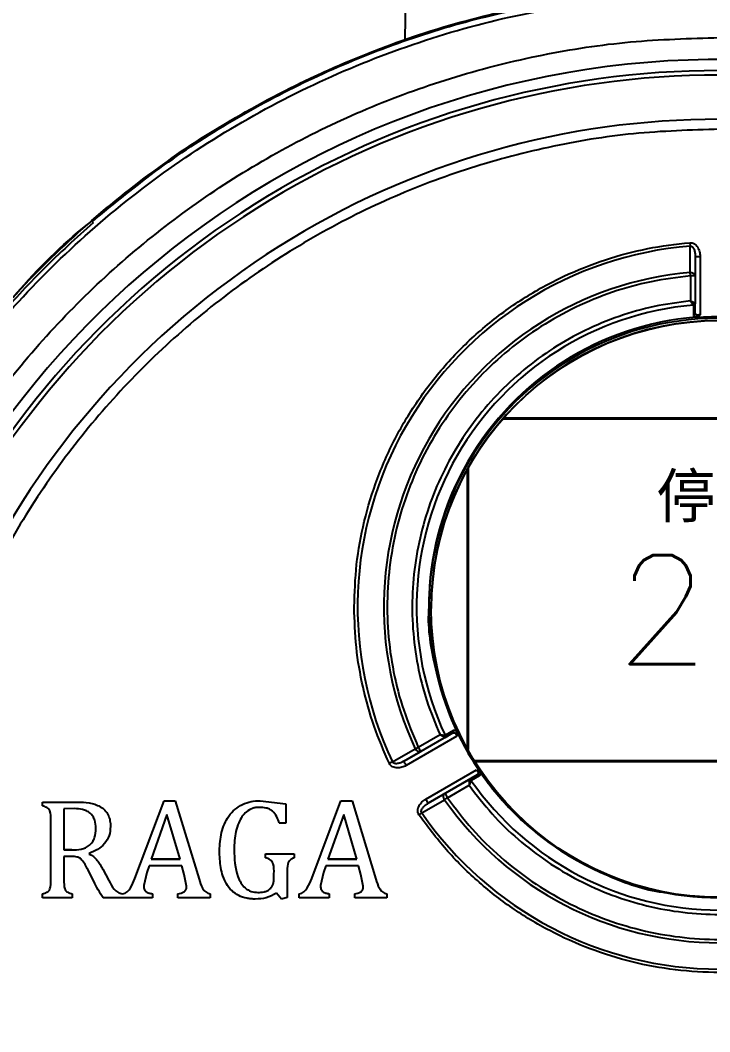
# Model space of a CAD drawing. Header units: millimetres. Extents: x 5659 to 7608, y 3628 to 5007.
# Drawn here: x 6168.6 to 6239.8, y 4759.1 to 4863.5 of the extents above; entities that cross this region are included whole.
import ezdxf

# ---------------------------------------------------------------- set-up
doc = ezdxf.new("R2010")
doc.units = ezdxf.units.MM
doc.layers.add('标注', color=3, linetype='Continuous', lineweight=13)
doc.layers.add('粗实线', color=7, linetype='Continuous', lineweight=40)
doc.styles.add('01', font='txt.shx')

msp = doc.modelspace()

# ---------------------------------------------------------------- linework, layer by layer
at = {"color": 7, "linetype": 'Continuous', "lineweight": 25}
for p, q in [((6208.602, 4882.819), (6208.276, 4861.451)), ((6176.002, 4842.704), (6176.114, 4842.592)), ((6237.699, 4840.537), (6237.728, 4840.184)), ((6237.725, 4837.467), (6237.728, 4840.184)), ((6238.256, 4839.122), (6238.256, 4837.115)), ((6238.756, 4839.122), (6238.756, 4833.087)), ((6237.756, 4837.115), (6237.725, 4837.467)), ((6237.756, 4837.115), (6237.756, 4834.529)), ((6238.256, 4837.115), (6238.256, 4834.224)), ((6238.072, 4834.043), (6238.072, 4833.107)), ((6238.256, 4833.288), (6238.256, 4834.224)), ((6238.283, 4832.852), (6240.756, 4832.954)), ((6211.006, 4802.78), (6211.006, 4802.78)), ((6213.301, 4790.201), (6212.49, 4789.734)), ((6216.101, 4785.863), (6213.627, 4790.147)), ((6208.183, 4787.034), (6213.236, 4789.952)), ((6213.66, 4789.619), (6208.433, 4786.601)), ((6211.911, 4789.764), (6209.672, 4788.471)), ((6212.426, 4789.484), (6209.922, 4788.038)), ((6212.423, 4789.483), (6212.451, 4789.502)), ((6212.426, 4789.484), (6213.236, 4789.952)), ((6213.262, 4789.97), (6213.27, 4789.967)), ((6206.999, 4786.961), (6209.351, 4788.322)), ((6208.183, 4787.034), (6209.922, 4788.038)), ((6208.183, 4787.034), (6207.852, 4786.878)), ((6210.433, 4783.137), (6215.66, 4786.155)), ((6215.736, 4785.622), (6210.683, 4782.704)), ((6212.422, 4783.708), (6214.926, 4785.154)), ((6215.736, 4785.622), (6214.926, 4785.154)), ((6215.174, 4785.084), (6215.985, 4785.553)), ((6212.672, 4783.275), (6214.911, 4784.568)), ((6170.877, 4782.421), (6170.877, 4782.832)), ((6170.877, 4782.832), (6174.489, 4782.832)), ((6170.877, 4782.832), (6174.489, 4782.832)), ((6170.877, 4782.832), (6170.877, 4782.832)), ((6174.489, 4782.832), (6174.489, 4782.832)), ((6180.421, 4774.939), (6183.439, 4782.969)), ((6180.421, 4774.939), (6183.439, 4782.969)), ((6183.439, 4782.969), (6184.584, 4782.969)), ((6183.439, 4782.969), (6183.439, 4782.969)), ((6183.439, 4782.969), (6184.584, 4782.969)), ((6184.584, 4782.969), (6187.045, 4774.881)), ((6184.584, 4782.969), (6184.584, 4782.969)), ((6184.584, 4782.969), (6187.045, 4774.881)), ((6193.333, 4782.969), (6196.008, 4782.629)), ((6193.333, 4782.969), (6193.333, 4782.969)), ((6198.669, 4774.939), (6201.687, 4782.969)), ((6198.669, 4774.939), (6201.687, 4782.969)), ((6201.687, 4782.969), (6202.832, 4782.969)), ((6201.687, 4782.969), (6201.687, 4782.969)), ((6201.687, 4782.969), (6202.832, 4782.969)), ((6202.832, 4782.969), (6205.293, 4774.881)), ((6202.832, 4782.969), (6202.832, 4782.969)), ((6202.832, 4782.969), (6205.293, 4774.881)), ((6210.028, 4781.716), (6212.382, 4783.072)), ((6210.683, 4782.704), (6212.422, 4783.708)), ((6174.153, 4782.146), (6173.096, 4782.118)), ((6173.096, 4782.118), (6173.096, 4777.893)), ((6196.008, 4782.629), (6196.008, 4780.637)), ((6196.008, 4782.629), (6196.008, 4782.629)), ((6171.724, 4774.802), (6171.724, 4780.984)), ((6183.722, 4781.55), (6182.091, 4776.933)), ((6185.081, 4776.933), (6183.722, 4781.55)), ((6196.008, 4780.637), (6195.322, 4780.637)), ((6201.97, 4781.55), (6200.339, 4776.933)), ((6203.329, 4776.933), (6201.97, 4781.55)), ((6177.898, 4780.303), (6177.898, 4780.303)), ((6173.096, 4777.893), (6173.912, 4777.893)), ((6173.096, 4777.893), (6173.096, 4777.893)), ((6173.912, 4777.893), (6173.096, 4777.893)), ((6173.912, 4777.893), (6173.912, 4777.893)), ((6175.687, 4777.526), (6175.687, 4777.462)), ((6189.148, 4777.824), (6189.148, 4777.824)), ((6190.657, 4777.925), (6190.657, 4777.925)), ((6193.892, 4777.07), (6193.892, 4777.481)), ((6193.892, 4777.481), (6196.855, 4777.481)), ((6193.892, 4777.481), (6196.855, 4777.481)), ((6193.892, 4777.481), (6193.892, 4777.481)), ((6196.855, 4777.481), (6196.855, 4777.07)), ((6196.855, 4777.481), (6196.855, 4777.481)), ((6173.887, 4777.207), (6173.096, 4777.207)), ((6173.096, 4777.207), (6173.096, 4774.806)), ((6182.091, 4776.933), (6185.081, 4776.933)), ((6185.081, 4776.933), (6182.091, 4776.933)), ((6200.339, 4776.933), (6203.329, 4776.933)), ((6203.329, 4776.933), (6200.339, 4776.933)), ((6176.166, 4774.66), (6175.555, 4775.859)), ((6177.096, 4775.906), (6177.726, 4774.725)), ((6177.096, 4775.906), (6177.096, 4775.906)), ((6177.096, 4775.906), (6177.726, 4774.725)), ((6181.641, 4775.569), (6181.326, 4774.212)), ((6181.883, 4776.247), (6181.641, 4775.569)), ((6185.251, 4776.247), (6181.883, 4776.247)), ((6185.504, 4775.346), (6185.251, 4776.247)), ((6194.773, 4775.007), (6194.773, 4775.436)), ((6196.145, 4775.488), (6196.145, 4772.969)), ((6199.888, 4775.569), (6199.573, 4774.212)), ((6200.131, 4776.247), (6199.888, 4775.569)), ((6203.499, 4776.247), (6200.131, 4776.247)), ((6203.751, 4775.346), (6203.499, 4776.247)), ((6171.724, 4774.802), (6171.724, 4774.802)), ((6177.726, 4774.725), (6177.726, 4774.725)), ((6180.421, 4774.939), (6180.421, 4774.939)), ((6185.744, 4774.139), (6185.504, 4775.346)), ((6187.045, 4774.881), (6187.045, 4774.881)), ((6198.669, 4774.939), (6198.669, 4774.939)), ((6203.992, 4774.139), (6203.751, 4775.346)), ((6205.293, 4774.881), (6205.293, 4774.881)), ((6170.877, 4772.954), (6170.877, 4773.365)), ((6170.877, 4773.365), (6170.877, 4773.365)), ((6173.942, 4773.365), (6173.942, 4772.954)), ((6179.142, 4773.364), (6179.142, 4773.364)), ((6182.222, 4773.365), (6182.222, 4772.954)), ((6184.854, 4772.954), (6184.854, 4773.365)), ((6188.188, 4773.365), (6188.188, 4772.954)), ((6188.188, 4773.365), (6188.188, 4773.365)), ((6195.564, 4772.817), (6195.02, 4773.43)), ((6197.38, 4772.954), (6197.38, 4773.365)), ((6197.38, 4773.365), (6197.38, 4773.365)), ((6200.469, 4773.365), (6200.469, 4772.954)), ((6203.102, 4772.954), (6203.102, 4773.365)), ((6206.435, 4773.365), (6206.435, 4772.954)), ((6206.435, 4773.365), (6206.435, 4773.365)), ((6173.942, 4772.954), (6170.877, 4772.954)), ((6182.222, 4772.954), (6177.139, 4772.937)), ((6188.188, 4772.954), (6184.854, 4772.954)), ((6196.145, 4772.969), (6195.564, 4772.817)), ((6200.469, 4772.954), (6197.38, 4772.954)), ((6206.435, 4772.954), (6203.102, 4772.954))]:
    msp.add_line(p, q, dxfattribs=at)
at = {"color": 7, "linetype": 'Continuous', "lineweight": 25, "flags": 128}
for points in [[(6238.256, 4839.122), (6238.266, 4839.122), (6238.294, 4839.122), (6238.341, 4839.122), (6238.403, 4839.122), (6238.479, 4839.122), (6238.565, 4839.122), (6238.659, 4839.122), (6238.756, 4839.122)], [(6238.256, 4837.115), (6238.247, 4837.115), (6238.218, 4837.115), (6238.172, 4837.115), (6238.11, 4837.115), (6238.034, 4837.115), (6237.948, 4837.115), (6237.854, 4837.115), (6237.756, 4837.115)], [(6209.351, 4788.322), (6209.384, 4788.337), (6209.42, 4788.354), (6209.458, 4788.372), (6209.498, 4788.39), (6209.54, 4788.41), (6209.583, 4788.43), (6209.627, 4788.45), (6209.672, 4788.471)], [(6209.672, 4788.471), (6209.72, 4788.387), (6209.767, 4788.305), (6209.811, 4788.231), (6209.848, 4788.165), (6209.88, 4788.111), (6209.903, 4788.071), (6209.917, 4788.046), (6209.922, 4788.038)], [(6206.999, 4786.961), (6206.967, 4786.946), (6206.931, 4786.929), (6206.893, 4786.911), (6206.853, 4786.892), (6206.811, 4786.872), (6206.768, 4786.852), (6206.724, 4786.831), (6206.68, 4786.81)], [(6208.433, 4786.601), (6208.385, 4786.686), (6208.338, 4786.767), (6208.294, 4786.842), (6208.257, 4786.908), (6208.225, 4786.962), (6208.202, 4787.002), (6208.188, 4787.026), (6208.183, 4787.034)], [(6210.683, 4782.704), (6210.679, 4782.713), (6210.664, 4782.737), (6210.641, 4782.777), (6210.61, 4782.831), (6210.572, 4782.897), (6210.529, 4782.972), (6210.482, 4783.053), (6210.433, 4783.137)], [(6212.672, 4783.275), (6212.632, 4783.247), (6212.592, 4783.219), (6212.553, 4783.192), (6212.515, 4783.165), (6212.479, 4783.14), (6212.444, 4783.116), (6212.412, 4783.093), (6212.382, 4783.072)], [(6212.422, 4783.708), (6212.426, 4783.7), (6212.441, 4783.675), (6212.464, 4783.635), (6212.495, 4783.581), (6212.533, 4783.516), (6212.576, 4783.441), (6212.623, 4783.359), (6212.672, 4783.275)], [(6209.737, 4781.515), (6209.778, 4781.542), (6209.817, 4781.57), (6209.857, 4781.597), (6209.895, 4781.623), (6209.931, 4781.649), (6209.966, 4781.673), (6209.998, 4781.695), (6210.028, 4781.716)]]:
    msp.add_lwpolyline(points, dxfattribs=at)
at = {"color": 7, "linetype": 'Continuous', "lineweight": 25}
msp.add_circle((6240.756, 4802.749), 29.75, dxfattribs=at)
for centre, radius, start, end in [((6240.756, 4767.954), 91.48, 295.79271, 180), ((6240.756, 4767.954), 90.341, 353.64897, 186.35103), ((6240.756, 4767.954), 89.875, 353.64897, 186.35103), ((6240.756, 4767.954), 85.319, 353.33017, 186.66983), ((6240.756, 4802.954), 37.354, 94.65071, 205.34929), ((6240.756, 4802.954), 34.646, 95.01875, 204.98125), ((6240.756, 4802.954), 31.264, 94.97704, 205.02296), ((6237.984, 4834.321), 0.229, 285.08159, 349.89545), ((6238.067, 4834.233), 0.19, 271.48934, 357.31235), ((6240.756, 4802.954), 30, 94.72923, 205.27077), ((6238.067, 4833.297), 0.189, 271.61717, 357.31776), ((6240.756, 4802.749), 30, 357.22072, 180), ((6240.756, 4802.749), 29.75, 0, 179.93876), ((6213.134, 4790.111), 0.189, 302.68007, 28.38309), ((6212.206, 4789.671), 0.229, 310.10459, 14.91837), ((6212.323, 4789.643), 0.19, 302.68761, 28.51079), ((6240.756, 4802.954), 30, 214.72923, 325.27077), ((6214.978, 4784.87), 0.229, 45.08176, 109.89528), ((6215.013, 4784.985), 0.19, 31.48925, 117.3121), ((6240.756, 4802.954), 31.264, 214.97704, 325.02296), ((6215.823, 4785.453), 0.189, 31.61702, 117.31857), ((6240.756, 4802.954), 34.646, 215.01875, 324.98125), ((6240.756, 4802.954), 37.354, 214.65071, 325.34929), ((6240.756, 4767.954), 91.48, 180, 290.22656)]:
    msp.add_arc(centre, radius, start, end, dxfattribs=at)
for points in [[(6143.083, 4778.744), (6143.607, 4782.396), (6144.655, 4789.699), (6147.775, 4800.342), (6151.982, 4810.585), (6157.338, 4820.286), (6163.743, 4829.325), (6171.124, 4837.587), (6179.386, 4844.968), (6188.425, 4851.373), (6198.126, 4856.728), (6208.369, 4860.936), (6219.012, 4864.056), (6226.315, 4865.104), (6229.967, 4865.628)], [(6143.285, 4785.287), (6143.972, 4788.581), (6145.344, 4795.17), (6148.665, 4804.722), (6152.869, 4813.905), (6158.005, 4822.608), (6163.994, 4830.745), (6170.782, 4838.229), (6178.295, 4844.985), (6186.457, 4850.939), (6195.182, 4856.038), (6204.383, 4860.202), (6213.95, 4863.482), (6220.544, 4864.827), (6223.841, 4865.499)], [(6176.002, 4842.704), (6178.299, 4844.591), (6182.892, 4848.365), (6190.393, 4853.211), (6198.264, 4857.411), (6206.492, 4860.858), (6214.987, 4863.611), (6220.815, 4864.787), (6223.728, 4865.374)], [(6147.016, 4767.955), (6147.103, 4771.022), (6147.277, 4777.158), (6148.68, 4786.272), (6150.905, 4795.21), (6154.013, 4803.885), (6157.952, 4812.215), (6162.689, 4820.118), (6168.177, 4827.519), (6174.365, 4834.346), (6181.192, 4840.533), (6188.593, 4846.022), (6196.496, 4850.759), (6204.826, 4854.698), (6213.501, 4857.806), (6222.439, 4860.031), (6231.553, 4861.434), (6237.689, 4861.608), (6240.756, 4861.695)], [(6240.756, 4852.24), (6237.794, 4852.15), (6231.868, 4851.969), (6223.079, 4850.514), (6214.486, 4848.209), (6206.185, 4844.995), (6198.268, 4840.929), (6190.823, 4836.051), (6183.933, 4830.417), (6177.674, 4824.089), (6172.116, 4817.138), (6167.32, 4809.64), (6163.34, 4801.679), (6160.221, 4793.343), (6157.993, 4784.725), (6156.701, 4775.922), (6156.277, 4767.023), (6156.786, 4761.117), (6157.04, 4758.164)], [(6176.114, 4842.592), (6174.358, 4841.016), (6170.847, 4837.864), (6167.695, 4834.353), (6166.119, 4832.597)], [(6237.756, 4837.115), (6236.395, 4836.948), (6233.671, 4836.613), (6229.699, 4835.496), (6225.883, 4833.947), (6222.282, 4831.942), (6218.946, 4829.524), (6215.923, 4826.723), (6213.257, 4823.58), (6210.987, 4820.141), (6209.144, 4816.456), (6207.755, 4812.576), (6206.841, 4808.557), (6206.414, 4804.459), (6206.479, 4800.338), (6207.045, 4796.258), (6208.064, 4792.26), (6209.136, 4789.734), (6209.672, 4788.471)], [(6237.756, 4834.529), (6236.507, 4834.367), (6234.009, 4834.042), (6230.369, 4832.996), (6226.873, 4831.556), (6223.574, 4829.703), (6220.519, 4827.473), (6217.75, 4824.896), (6215.306, 4822.008), (6213.223, 4818.85), (6211.53, 4815.467), (6210.251, 4811.907), (6209.403, 4808.22), (6209, 4804.459), (6209.044, 4800.676), (6209.545, 4796.928), (6210.459, 4793.252), (6211.427, 4790.927), (6211.911, 4789.764)], [(6238.756, 4833.087), (6238.699, 4833.082), (6238.585, 4833.071), (6238.49, 4833.06), (6238.442, 4833.055)], [(6213.531, 4789.907), (6213.55, 4789.863), (6213.588, 4789.776), (6213.636, 4789.671), (6213.66, 4789.619)], [(6215.66, 4786.155), (6215.693, 4786.108), (6215.76, 4786.014), (6215.817, 4785.937), (6215.845, 4785.899)], [(6214.911, 4784.568), (6215.676, 4783.567), (6217.206, 4781.566), (6219.933, 4778.937), (6222.927, 4776.629), (6226.182, 4774.699), (6229.641, 4773.168), (6233.257, 4772.058), (6236.98, 4771.386), (6240.756, 4771.161), (6244.533, 4771.386), (6248.255, 4772.058), (6251.872, 4773.168), (6255.331, 4774.699), (6258.585, 4776.629), (6261.58, 4778.937), (6264.306, 4781.566), (6265.836, 4783.567), (6266.601, 4784.568)], [(6212.672, 4783.275), (6213.497, 4782.179), (6215.149, 4779.988), (6218.102, 4777.107), (6221.352, 4774.577), (6224.889, 4772.46), (6228.652, 4770.78), (6232.589, 4769.563), (6236.643, 4768.826), (6240.756, 4768.579), (6244.87, 4768.826), (6248.924, 4769.563), (6252.861, 4770.78), (6256.624, 4772.46), (6260.16, 4774.577), (6263.41, 4777.107), (6266.364, 4779.988), (6268.015, 4782.179), (6268.841, 4783.275)], [(6271.775, 4781.515), (6270.869, 4780.296), (6269.056, 4777.859), (6265.803, 4774.653), (6262.218, 4771.837), (6258.312, 4769.479), (6254.152, 4767.608), (6249.797, 4766.252), (6245.31, 4765.43), (6240.756, 4765.155), (6236.203, 4765.43), (6231.716, 4766.252), (6227.361, 4767.608), (6223.201, 4769.479), (6219.295, 4771.837), (6215.71, 4774.653), (6212.457, 4777.859), (6210.644, 4780.296), (6209.737, 4781.515)], [(6240.756, 4674.214), (6237.689, 4674.301), (6231.553, 4674.475), (6222.439, 4675.878), (6213.501, 4678.104), (6204.826, 4681.211), (6196.496, 4685.15), (6188.593, 4689.887), (6181.192, 4695.376), (6174.365, 4701.564), (6168.177, 4708.391), (6162.689, 4715.792), (6157.952, 4723.695), (6154.013, 4732.024), (6150.905, 4740.699), (6148.68, 4749.637), (6147.277, 4758.752), (6147.103, 4764.887), (6147.016, 4767.955)]]:
    msp.add_open_spline(points, degree=3, dxfattribs=at)
for points, knots in [([(6179.448, 4845.529), (6180.717, 4846.563), (6184.457, 4849.611), (6191.184, 4853.786), (6199.357, 4858.045), (6207.586, 4861.356), (6215.721, 4863.891), (6221.173, 4864.971), (6223.841, 4865.499)], [0, 0, 0, 0, 0.0997459, 0.2940675, 0.4812543, 0.6613057, 0.8342211, 1, 1, 1, 1]), ([(6166.021, 4832.695), (6166.728, 4833.56), (6169.6, 4837.072), (6173.01, 4840.447), (6175.872, 4842.701), (6176.047, 4842.838)], [0, 0, 0, 0, 0.2347886, 0.9533514, 1, 1, 1, 1]), ([(6203.049, 4802.954), (6203.099, 4804.418), (6203.199, 4807.387), (6204.022, 4811.838), (6205.38, 4816.291), (6207.339, 4820.642), (6209.881, 4824.783), (6212.956, 4828.584), (6216.495, 4831.957), (6220.416, 4834.827), (6224.594, 4837.132), (6228.922, 4838.847), (6233.292, 4840.028), (6236.243, 4840.369), (6237.699, 4840.537)], [0, 0, 0, 0, 0.0782156, 0.1586051, 0.2410351, 0.3265101, 0.4128917, 0.5, 0.5870918, 0.6734733, 0.7589648, 0.8413784, 0.9217762, 1, 1, 1, 1]), ([(6237.699, 4840.537), (6237.78, 4840.535), (6237.946, 4840.533), (6238.17, 4840.424), (6238.362, 4840.265), (6238.559, 4840.001), (6238.722, 4839.613), (6238.745, 4839.286), (6238.756, 4839.122)], [0, 0, 0, 0, 0.1225406, 0.2507283, 0.3708535, 0.5011377, 0.7505279, 1, 1, 1, 1]), ([(6237.728, 4840.184), (6237.749, 4840.185), (6237.791, 4840.187), (6237.876, 4840.161), (6237.972, 4840.091), (6238.063, 4839.971), (6238.163, 4839.771), (6238.24, 4839.483), (6238.251, 4839.244), (6238.256, 4839.122)], [0, 0, 0, 0, 0.0469095, 0.0936327, 0.1947106, 0.3110168, 0.4391204, 0.7135016, 1, 1, 1, 1]), ([(6237.725, 4837.467), (6237.791, 4837.465), (6237.891, 4837.462), (6238.015, 4837.42), (6238.098, 4837.376), (6238.169, 4837.319), (6238.238, 4837.234), (6238.249, 4837.161), (6238.256, 4837.115)], [0, 0, 0, 0, 0.2385849, 0.3638389, 0.5000025, 0.6213043, 0.7614151, 1, 1, 1, 1]), ([(6238.209, 4834.281), (6238.185, 4834.294), (6238.134, 4834.323), (6238.024, 4834.382), (6237.897, 4834.453), (6237.808, 4834.501), (6237.756, 4834.529)], [0, 0, 0, 0, 0.2427138, 0.5154318, 0.7146901, 1, 1, 1, 1]), ([(6238.044, 4834.1), (6238.029, 4834.123), (6237.996, 4834.172), (6237.927, 4834.276), (6237.845, 4834.396), (6237.789, 4834.48), (6237.756, 4834.529)], [0, 0, 0, 0, 0.2421389, 0.5153871, 0.7139591, 1, 1, 1, 1]), ([(6238.044, 4834.1), (6238.052, 4834.091), (6238.068, 4834.073), (6238.071, 4834.053), (6238.072, 4834.043)], [0, 0, 0, 0, 0.4949702, 1, 1, 1, 1]), ([(6238.256, 4834.224), (6238.254, 4834.235), (6238.25, 4834.255), (6238.222, 4834.273), (6238.209, 4834.281)], [0, 0, 0, 0, 0.5446681, 1, 1, 1, 1]), ([(6238.072, 4833.107), (6238.076, 4833.083), (6238.083, 4833.034), (6238.14, 4832.968), (6238.225, 4832.909), (6238.31, 4832.882), (6238.352, 4832.868)], [0, 0, 0, 0, 0.2532366, 0.5010025, 0.7541237, 1, 1, 1, 1]), ([(6238.442, 4833.055), (6238.415, 4833.068), (6238.358, 4833.097), (6238.278, 4833.172), (6238.265, 4833.242), (6238.256, 4833.288)], [0, 0, 0, 0, 0.2330855, 0.4930071, 1, 1, 1, 1]), ([(6238.756, 4833.087), (6238.684, 4833.035), (6238.573, 4832.954), (6238.412, 4832.874), (6238.324, 4832.859), (6238.283, 4832.852)], [0, 0, 0, 0, 0.5002105, 0.7688311, 1, 1, 1, 1]), ([(6238.352, 4832.868), (6238.348, 4832.866), (6238.341, 4832.862), (6238.317, 4832.855), (6238.297, 4832.853), (6238.283, 4832.852)], [0, 0, 0, 0, 0.2208696, 0.4522607, 1, 1, 1, 1]), ([(6238.442, 4833.055), (6238.442, 4833.055), (6238.442, 4833.055), (6238.442, 4833.055), (6238.442, 4833.055), (6238.442, 4833.054), (6238.441, 4833.05), (6238.44, 4833.033), (6238.434, 4832.994), (6238.416, 4832.943), (6238.387, 4832.895), (6238.364, 4832.877), (6238.352, 4832.868)], [0, 0, 0, 0, 0.0000851, 0.0002561, 0.000889, 0.0033496, 0.0131073, 0.0523637, 0.2150037, 0.5052334, 0.751511, 1, 1, 1, 1]), ([(6206.68, 4786.81), (6206.124, 4788.085), (6205.012, 4790.636), (6203.904, 4794.666), (6203.18, 4798.782), (6203.093, 4801.563), (6203.049, 4802.954)], [0, 0, 0, 0, 0.2499835, 0.4999998, 0.7499835, 1, 1, 1, 1]), ([(6210.759, 4802.986), (6210.758, 4802.975), (6210.564, 4801.014), (6211.231, 4797.057), (6212.838, 4791.401), (6215.658, 4786.177), (6219.405, 4781.609), (6223.98, 4777.83), (6229.21, 4775.129), (6233.208, 4773.672), (6235.422, 4773.476), (6235.682, 4773.454)], [0, 0, 0, 0, 0.00076022, 0.14084744, 0.28093466, 0.42102187, 0.56110909, 0.70119631, 0.84128353, 0.98137075, 1, 1, 1, 1]), ([(6213.236, 4789.952), (6213.281, 4789.967), (6213.347, 4789.991), (6213.453, 4789.959), (6213.506, 4789.924), (6213.531, 4789.907)], [0, 0, 0, 0, 0.5069925, 0.7668968, 1, 1, 1, 1]), ([(6213.648, 4790.079), (6213.615, 4790.108), (6213.549, 4790.168), (6213.455, 4790.213), (6213.369, 4790.229), (6213.324, 4790.211), (6213.301, 4790.201)], [0, 0, 0, 0, 0.245779, 0.4989923, 0.7466569, 1, 1, 1, 1]), ([(6213.648, 4790.079), (6213.646, 4790.064), (6213.642, 4790.035), (6213.615, 4789.985), (6213.579, 4789.944), (6213.548, 4789.92), (6213.535, 4789.911), (6213.532, 4789.908), (6213.531, 4789.908), (6213.531, 4789.907), (6213.531, 4789.907), (6213.531, 4789.907), (6213.531, 4789.907)], [0, 0, 0, 0, 0.2479867, 0.4941208, 0.7906603, 0.9489512, 0.9871984, 0.9967144, 0.9991187, 0.9997404, 0.9999108, 1, 1, 1, 1]), ([(6213.627, 4790.147), (6213.633, 4790.134), (6213.641, 4790.115), (6213.647, 4790.092), (6213.647, 4790.083), (6213.648, 4790.079)], [0, 0, 0, 0, 0.5522801, 0.7827511, 1, 1, 1, 1]), ([(6213.627, 4790.147), (6213.641, 4790.108), (6213.672, 4790.024), (6213.684, 4789.844), (6213.669, 4789.708), (6213.66, 4789.619)], [0, 0, 0, 0, 0.2295204, 0.499747, 1, 1, 1, 1]), ([(6211.911, 4789.764), (6211.971, 4789.76), (6212.071, 4789.754), (6212.216, 4789.743), (6212.34, 4789.735), (6212.399, 4789.731), (6212.427, 4789.73)], [0, 0, 0, 0, 0.2860062, 0.4846128, 0.7578444, 1, 1, 1, 1]), ([(6212.353, 4789.496), (6212.329, 4789.51), (6212.279, 4789.541), (6212.173, 4789.606), (6212.047, 4789.681), (6211.962, 4789.733), (6211.911, 4789.764)], [0, 0, 0, 0, 0.242697, 0.5154318, 0.7146557, 1, 1, 1, 1]), ([(6212.353, 4789.496), (6212.366, 4789.489), (6212.395, 4789.474), (6212.415, 4789.48), (6212.426, 4789.484)], [0, 0, 0, 0, 0.4553331, 1, 1, 1, 1]), ([(6212.49, 4789.734), (6212.48, 4789.73), (6212.462, 4789.722), (6212.438, 4789.727), (6212.427, 4789.73)], [0, 0, 0, 0, 0.5050343, 1, 1, 1, 1]), ([(6209.922, 4788.038), (6209.878, 4788.021), (6209.809, 4787.995), (6209.702, 4788.012), (6209.617, 4788.044), (6209.537, 4788.095), (6209.439, 4788.181), (6209.386, 4788.266), (6209.351, 4788.322)], [0, 0, 0, 0, 0.238585, 0.3787456, 0.4999975, 0.6362115, 0.761415, 1, 1, 1, 1]), ([(6207.852, 4786.878), (6207.74, 4786.842), (6207.576, 4786.79), (6207.352, 4786.778), (6207.202, 4786.797), (6207.093, 4786.845), (6207.029, 4786.905), (6207.009, 4786.943), (6206.999, 4786.961)], [0, 0, 0, 0, 0.38478013, 0.56435916, 0.7273499, 0.86895442, 0.93437056, 1, 1, 1, 1]), ([(6208.433, 4786.601), (6208.286, 4786.529), (6207.991, 4786.385), (6207.573, 4786.333), (6207.247, 4786.372), (6207.013, 4786.458), (6206.807, 4786.598), (6206.722, 4786.74), (6206.68, 4786.81)], [0, 0, 0, 0, 0.2498125, 0.4991926, 0.6288786, 0.7494851, 0.8773244, 1, 1, 1, 1]), ([(6215.66, 4786.155), (6215.741, 4786.119), (6215.867, 4786.063), (6216.017, 4785.964), (6216.074, 4785.895), (6216.101, 4785.863)], [0, 0, 0, 0, 0.5002105, 0.7688311, 1, 1, 1, 1]), ([(6215.845, 4785.899), (6215.847, 4785.869), (6215.851, 4785.805), (6215.825, 4785.698), (6215.772, 4785.652), (6215.736, 4785.622)], [0, 0, 0, 0, 0.233085, 0.4930073, 1, 1, 1, 1]), ([(6215.845, 4785.899), (6215.862, 4785.906), (6215.898, 4785.921), (6215.954, 4785.932), (6216.009, 4785.932), (6216.038, 4785.92), (6216.052, 4785.914)], [0, 0, 0, 0, 0.2336109, 0.4844564, 0.7436939, 1, 1, 1, 1]), ([(6215.985, 4785.553), (6216.004, 4785.568), (6216.043, 4785.598), (6216.072, 4785.681), (6216.08, 4785.784), (6216.061, 4785.871), (6216.052, 4785.914)], [0, 0, 0, 0, 0.2532366, 0.5010025, 0.7541237, 1, 1, 1, 1]), ([(6216.052, 4785.914), (6216.055, 4785.912), (6216.063, 4785.907), (6216.08, 4785.891), (6216.092, 4785.874), (6216.101, 4785.863)], [0, 0, 0, 0, 0.2208696, 0.4522607, 1, 1, 1, 1]), ([(6214.926, 4785.154), (6214.917, 4785.146), (6214.902, 4785.132), (6214.9, 4785.1), (6214.9, 4785.085)], [0, 0, 0, 0, 0.5446681, 1, 1, 1, 1]), ([(6214.9, 4785.085), (6214.9, 4785.057), (6214.902, 4784.998), (6214.905, 4784.873), (6214.907, 4784.728), (6214.91, 4784.627), (6214.911, 4784.568)], [0, 0, 0, 0, 0.2427138, 0.5154318, 0.7146901, 1, 1, 1, 1]), ([(6215.139, 4785.032), (6215.127, 4785.007), (6215.101, 4784.954), (6215.045, 4784.843), (6214.982, 4784.711), (6214.938, 4784.621), (6214.911, 4784.568)], [0, 0, 0, 0, 0.2421389, 0.5153871, 0.7139591, 1, 1, 1, 1]), ([(6215.139, 4785.032), (6215.143, 4785.043), (6215.15, 4785.066), (6215.166, 4785.078), (6215.174, 4785.084)], [0, 0, 0, 0, 0.4949702, 1, 1, 1, 1]), ([(6174.489, 4782.832), (6174.893, 4782.819), (6175.699, 4782.791), (6176.689, 4782.495), (6177.342, 4782.004), (6177.69, 4781.495), (6177.836, 4781.007), (6177.892, 4780.606), (6177.896, 4780.404), (6177.898, 4780.303)], [0, 0, 0, 0, 0.2503213, 0.4998014, 0.6247836, 0.7496745, 0.8746984, 0.9373467, 1, 1, 1, 1]), ([(6189.148, 4777.824), (6189.183, 4778.448), (6189.252, 4779.692), (6189.883, 4781.162), (6190.715, 4782.099), (6191.504, 4782.613), (6192.397, 4782.922), (6193.021, 4782.954), (6193.333, 4782.969)], [0, 0, 0, 0, 0.25015941, 0.49958066, 0.62466902, 0.74973011, 0.87480959, 1, 1, 1, 1]), ([(6189.148, 4777.824), (6189.183, 4778.448), (6189.252, 4779.692), (6189.883, 4781.162), (6190.715, 4782.099), (6191.504, 4782.613), (6192.397, 4782.922), (6193.021, 4782.954), (6193.333, 4782.969)], [0, 0, 0, 0, 0.25015941, 0.49958066, 0.62466902, 0.74973011, 0.87480959, 1, 1, 1, 1]), ([(6209.737, 4781.515), (6209.698, 4781.585), (6209.617, 4781.73), (6209.599, 4781.979), (6209.642, 4782.225), (6209.771, 4782.527), (6210.025, 4782.862), (6210.297, 4783.046), (6210.433, 4783.137)], [0, 0, 0, 0, 0.1225406, 0.2507283, 0.3708535, 0.5011377, 0.7505279, 1, 1, 1, 1]), ([(6210.028, 4781.716), (6210.017, 4781.733), (6209.994, 4781.769), (6209.974, 4781.855), (6209.987, 4781.974), (6210.045, 4782.113), (6210.169, 4782.299), (6210.379, 4782.51), (6210.58, 4782.639), (6210.683, 4782.704)], [0, 0, 0, 0, 0.0469095, 0.0936327, 0.1947106, 0.3110168, 0.4391204, 0.7135016, 1, 1, 1, 1]), ([(6212.294, 4783.275), (6212.286, 4783.319), (6212.269, 4783.415), (6212.289, 4783.544), (6212.341, 4783.649), (6212.396, 4783.689), (6212.422, 4783.708)], [0, 0, 0, 0, 0.239538, 0.5175571, 0.7682031, 1, 1, 1, 1]), ([(6212.382, 4783.072), (6212.363, 4783.104), (6212.326, 4783.169), (6212.305, 4783.239), (6212.294, 4783.275)], [0, 0, 0, 0, 0.4935537, 1, 1, 1, 1]), ([(6171.724, 4780.984), (6171.737, 4781.307), (6171.755, 4781.711), (6171.527, 4782.139), (6171.259, 4782.32), (6171.03, 4782.381), (6170.877, 4782.421)], [0, 0, 0, 0, 0.4996211, 0.6251499, 0.7494732, 1, 1, 1, 1]), ([(6176.388, 4780.105), (6176.371, 4780.397), (6176.346, 4780.836), (6176.095, 4781.366), (6175.807, 4781.699), (6175.434, 4781.933), (6174.881, 4782.12), (6174.444, 4782.136), (6174.153, 4782.146)], [0, 0, 0, 0, 0.24958677, 0.37462583, 0.49959061, 0.62471117, 0.7498825, 1, 1, 1, 1]), ([(6193.245, 4782.283), (6193.127, 4782.278), (6192.892, 4782.267), (6192.435, 4782.15), (6191.915, 4781.853), (6191.443, 4781.32), (6191.076, 4780.626), (6190.82, 4779.798), (6190.678, 4778.866), (6190.664, 4778.238), (6190.657, 4777.925)], [0, 0, 0, 0, 0.06255781, 0.1250968, 0.24972713, 0.37454347, 0.4995432, 0.66531131, 0.83356264, 1, 1, 1, 1]), ([(6195.322, 4780.637), (6195.243, 4780.866), (6195.084, 4781.323), (6194.724, 4781.825), (6194.318, 4782.096), (6193.857, 4782.258), (6193.488, 4782.273), (6193.245, 4782.283)], [0, 0, 0, 0, 0.2503493, 0.4996618, 0.6209721, 0.7499106, 1, 1, 1, 1]), ([(6173.912, 4777.893), (6174.234, 4777.896), (6174.715, 4777.902), (6175.328, 4778.098), (6175.74, 4778.354), (6176.056, 4778.721), (6176.34, 4779.301), (6176.369, 4779.784), (6176.388, 4780.105)], [0, 0, 0, 0, 0.2503, 0.3753367, 0.5003813, 0.6253296, 0.7504389, 1, 1, 1, 1]), ([(6177.898, 4780.303), (6177.873, 4779.983), (6177.824, 4779.345), (6177.324, 4778.498), (6176.574, 4777.886), (6175.983, 4777.647), (6175.687, 4777.526)], [0, 0, 0, 0, 0.2499069, 0.4994484, 0.7494591, 1, 1, 1, 1]), ([(6175.687, 4777.462), (6175.848, 4777.381), (6176.169, 4777.22), (6176.541, 4776.822), (6176.841, 4776.378), (6177.011, 4776.063), (6177.096, 4775.906)], [0, 0, 0, 0, 0.2497421, 0.4995193, 0.7496968, 1, 1, 1, 1]), ([(6192.846, 4772.817), (6192.698, 4772.82), (6192.403, 4772.826), (6191.819, 4772.913), (6191.109, 4773.142), (6190.377, 4773.663), (6189.661, 4774.616), (6189.212, 4776.057), (6189.169, 4777.234), (6189.148, 4777.824)], [0, 0, 0, 0, 0.06265322, 0.12530292, 0.25030366, 0.37521459, 0.50021885, 0.74968949, 1, 1, 1, 1]), ([(6190.657, 4777.925), (6190.694, 4776.974), (6190.74, 4775.783), (6191.328, 4774.493), (6191.774, 4773.938), (6192.396, 4773.561), (6192.867, 4773.522), (6193.103, 4773.503)], [0, 0, 0, 0, 0.4997947, 0.6251408, 0.7502026, 0.8750194, 1, 1, 1, 1]), ([(6175.555, 4775.859), (6175.378, 4776.206), (6175.157, 4776.641), (6174.738, 4777.05), (6174.375, 4777.206), (6174.082, 4777.206), (6173.887, 4777.207)], [0, 0, 0, 0, 0.5001583, 0.6250646, 0.7501102, 1, 1, 1, 1]), ([(6194.773, 4775.436), (6194.781, 4775.789), (6194.792, 4776.229), (6194.576, 4776.709), (6194.315, 4776.95), (6194.061, 4777.022), (6193.892, 4777.07)], [0, 0, 0, 0, 0.500125, 0.6246688, 0.7500352, 1, 1, 1, 1]), ([(6196.855, 4777.07), (6196.818, 4777.057), (6196.743, 4777.031), (6196.599, 4776.965), (6196.43, 4776.856), (6196.285, 4776.662), (6196.134, 4776.208), (6196.14, 4775.808), (6196.145, 4775.488)], [0, 0, 0, 0, 0.0626257, 0.1252285, 0.2500926, 0.3748737, 0.5000878, 1, 1, 1, 1]), ([(6170.877, 4773.365), (6171.03, 4773.405), (6171.26, 4773.465), (6171.53, 4773.644), (6171.758, 4774.074), (6171.739, 4774.478), (6171.724, 4774.802)], [0, 0, 0, 0, 0.2505117, 0.3752446, 0.5001647, 1, 1, 1, 1]), ([(6170.877, 4773.365), (6171.03, 4773.405), (6171.26, 4773.465), (6171.53, 4773.644), (6171.758, 4774.074), (6171.739, 4774.478), (6171.724, 4774.802)], [0, 0, 0, 0, 0.2505117, 0.3752446, 0.5001647, 1, 1, 1, 1]), ([(6173.096, 4774.806), (6173.089, 4774.484), (6173.082, 4774.122), (6173.229, 4773.753), (6173.324, 4773.625), (6173.557, 4773.464), (6173.788, 4773.405), (6173.942, 4773.365)], [0, 0, 0, 0, 0.49924852, 0.56209257, 0.62459054, 0.74961398, 1, 1, 1, 1]), ([(6177.139, 4772.937), (6176.962, 4773.216), (6176.607, 4773.773), (6176.313, 4774.365), (6176.166, 4774.66)], [0, 0, 0, 0, 0.4999014, 1, 1, 1, 1]), ([(6177.726, 4774.725), (6177.887, 4774.423), (6178.128, 4773.971), (6178.632, 4773.472), (6178.972, 4773.4), (6179.142, 4773.364)], [0, 0, 0, 0, 0.5005372, 0.7503463, 1, 1, 1, 1]), ([(6177.726, 4774.725), (6177.887, 4774.423), (6178.128, 4773.971), (6178.632, 4773.472), (6178.972, 4773.4), (6179.142, 4773.364)], [0, 0, 0, 0, 0.5005372, 0.7503463, 1, 1, 1, 1]), ([(6179.142, 4773.364), (6179.228, 4773.385), (6179.401, 4773.428), (6179.701, 4773.624), (6180.094, 4774.115), (6180.29, 4774.609), (6180.421, 4774.939)], [0, 0, 0, 0, 0.125077, 0.2502224, 0.4998872, 1, 1, 1, 1]), ([(6179.142, 4773.364), (6179.228, 4773.385), (6179.401, 4773.428), (6179.701, 4773.624), (6180.094, 4774.115), (6180.29, 4774.609), (6180.421, 4774.939)], [0, 0, 0, 0, 0.125077, 0.2502224, 0.4998872, 1, 1, 1, 1]), ([(6187.045, 4774.881), (6187.14, 4774.556), (6187.26, 4774.147), (6187.536, 4773.724), (6187.78, 4773.485), (6188.024, 4773.413), (6188.188, 4773.365)], [0, 0, 0, 0, 0.5004596, 0.6283614, 0.7507034, 1, 1, 1, 1]), ([(6187.045, 4774.881), (6187.14, 4774.556), (6187.261, 4774.143), (6187.539, 4773.72), (6187.784, 4773.484), (6188.024, 4773.414), (6188.188, 4773.365)], [0, 0, 0, 0, 0.5004401, 0.6353693, 0.7507131, 1, 1, 1, 1]), ([(6193.103, 4773.503), (6193.32, 4773.511), (6193.649, 4773.525), (6194.06, 4773.663), (6194.337, 4773.83), (6194.553, 4774.069), (6194.74, 4774.463), (6194.76, 4774.791), (6194.773, 4775.007)], [0, 0, 0, 0, 0.2501826, 0.3813476, 0.5003835, 0.6219047, 0.7503749, 1, 1, 1, 1]), ([(6197.38, 4773.365), (6197.467, 4773.385), (6197.642, 4773.424), (6197.944, 4773.62), (6198.34, 4774.111), (6198.537, 4774.607), (6198.669, 4774.939)], [0, 0, 0, 0, 0.1250401, 0.2502359, 0.4998742, 1, 1, 1, 1]), ([(6197.38, 4773.365), (6197.467, 4773.385), (6197.642, 4773.424), (6197.944, 4773.62), (6198.34, 4774.111), (6198.537, 4774.607), (6198.669, 4774.939)], [0, 0, 0, 0, 0.1250401, 0.2502359, 0.4998742, 1, 1, 1, 1]), ([(6205.293, 4774.881), (6205.388, 4774.556), (6205.507, 4774.147), (6205.784, 4773.724), (6206.027, 4773.485), (6206.272, 4773.413), (6206.435, 4773.365)], [0, 0, 0, 0, 0.5004596, 0.6283614, 0.7507034, 1, 1, 1, 1]), ([(6205.293, 4774.881), (6205.388, 4774.556), (6205.509, 4774.143), (6205.786, 4773.72), (6206.032, 4773.484), (6206.272, 4773.414), (6206.435, 4773.365)], [0, 0, 0, 0, 0.5004401, 0.6353693, 0.7507131, 1, 1, 1, 1]), ([(6181.326, 4774.212), (6181.332, 4774.096), (6181.343, 4773.92), (6181.449, 4773.71), (6181.611, 4773.543), (6181.881, 4773.423), (6182.108, 4773.385), (6182.222, 4773.365)], [0, 0, 0, 0, 0.2495954, 0.3779288, 0.4998398, 0.7495428, 1, 1, 1, 1]), ([(6184.854, 4773.365), (6185.077, 4773.404), (6185.356, 4773.452), (6185.613, 4773.668), (6185.728, 4773.861), (6185.738, 4774.028), (6185.744, 4774.139)], [0, 0, 0, 0, 0.4994773, 0.6261796, 0.7503153, 1, 1, 1, 1]), ([(6195.02, 4773.43), (6194.682, 4773.241), (6194.006, 4772.864), (6193.233, 4772.833), (6192.846, 4772.817)], [0, 0, 0, 0, 0.4996166, 1, 1, 1, 1]), ([(6199.573, 4774.212), (6199.58, 4774.096), (6199.591, 4773.92), (6199.697, 4773.71), (6199.859, 4773.543), (6200.129, 4773.423), (6200.356, 4773.385), (6200.469, 4773.365)], [0, 0, 0, 0, 0.2495954, 0.3779288, 0.4998398, 0.7495428, 1, 1, 1, 1]), ([(6203.102, 4773.365), (6203.325, 4773.404), (6203.604, 4773.452), (6203.86, 4773.668), (6203.976, 4773.861), (6203.985, 4774.028), (6203.992, 4774.139)], [0, 0, 0, 0, 0.49947734, 0.62617963, 0.7503153, 1, 1, 1, 1])]:
    msp.add_open_spline(points, degree=3, knots=knots, dxfattribs=at)
at = {"layer": '粗实线', "linetype": 'ByBlock'}
for points in [[(6218.404, 4822.382), (6263.108, 4822.382)], [(6214.776, 4788.254), (6214.776, 4817.243)], [(6266.027, 4787.05), (6215.485, 4787.05)]]:
    msp.add_lwpolyline(points, dxfattribs=at)

# ---------------------------------------------------------------- texts
at = {"layer": '标注', "attachment_point": 1, "style": '01'}
for s, insert, char_height, width in [('停止', (6234.23, 4816.665), 4.5, 32.86896), ('20', (6230.055, 4808.312), 11.25, 53.65123)]:
    msp.add_mtext(s, dxfattribs=dict(at, insert=insert, char_height=char_height, width=width))

doc.saveas('drawing.dxf')
